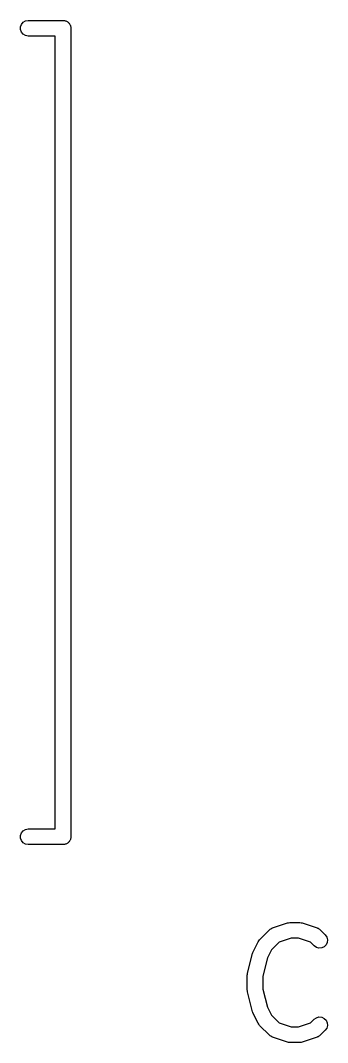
# Model space of a CAD drawing. Extents: x 76 to 223, y -93 to -41.
# Drawn here: x 196.17 to 199.11, y -88.35 to -78.55 of the extents above; entities that cross this region are included whole.
import ezdxf

# ---------------------------------------------------------------- set-up
doc = ezdxf.new("R2010")
doc.units = 0
doc.header["$MEASUREMENT"] = 0
doc.layers.add('BLACK', color=7, linetype='CONTINUOUS')

msp = doc.modelspace()

# ---------------------------------------------------------------- linework, layer by layer
at = {"layer": 'Black'}
for p, q in [((196.175, -78.5875), (196.192, -78.5675)), ((196.192, -78.5675), (196.214, -78.5545)), ((196.214, -78.5545), (196.24, -78.55)), ((196.24, -78.55), (196.575, -78.55)), ((196.575, -78.55), (196.581, -78.5511)), ((196.581, -78.5511), (196.588, -78.5511)), ((196.588, -78.5511), (196.594, -78.5534)), ((196.594, -78.5534), (196.601, -78.5545)), ((196.601, -78.5545), (196.606, -78.5578)), ((196.606, -78.5578), (196.612, -78.56)), ((196.612, -78.56), (196.618, -78.5643)), ((196.618, -78.5643), (196.623, -78.5675)), ((196.623, -78.5675), (196.627, -78.5726)), ((196.627, -78.5726), (196.632, -78.5768)), ((196.632, -78.5768), (196.636, -78.5825)), ((196.166, -78.612), (196.175, -78.5875)), ((196.166, -78.638), (196.166, -78.612)), ((196.175, -78.6625), (196.166, -78.638)), ((196.192, -78.6825), (196.175, -78.6625)), ((196.636, -78.5825), (196.64, -78.5875)), ((196.64, -78.5875), (196.642, -78.5937)), ((196.642, -78.5937), (196.645, -78.5993)), ((196.645, -78.5993), (196.647, -78.6058)), ((196.647, -78.6058), (196.649, -78.612)), ((196.649, -78.612), (196.649, -78.6185)), ((196.649, -78.6185), (196.65, -78.625)), ((196.65, -78.625), (196.65, -86.375)), ((196.214, -78.6955), (196.192, -78.6825)), ((196.24, -78.7), (196.214, -78.6955)), ((196.5, -78.7), (196.24, -78.7)), ((196.5, -86.3), (196.5, -78.7)), ((196.175, -86.3375), (196.192, -86.3175)), ((196.192, -86.3175), (196.214, -86.3045)), ((196.214, -86.3045), (196.24, -86.3)), ((196.24, -86.3), (196.5, -86.3)), ((196.166, -86.362), (196.175, -86.3375)), ((196.166, -86.388), (196.166, -86.362)), ((196.175, -86.4125), (196.166, -86.388)), ((196.192, -86.4325), (196.175, -86.4125)), ((196.64, -86.4125), (196.636, -86.4175)), ((196.642, -86.4063), (196.64, -86.4125)), ((196.645, -86.4007), (196.642, -86.4063)), ((196.647, -86.3942), (196.645, -86.4007)), ((196.649, -86.388), (196.647, -86.3942)), ((196.65, -86.375), (196.649, -86.3815)), ((196.649, -86.3815), (196.649, -86.388)), ((196.214, -86.4455), (196.192, -86.4325)), ((196.24, -86.45), (196.214, -86.4455)), ((196.575, -86.45), (196.24, -86.45)), ((196.581, -86.4489), (196.575, -86.45)), ((196.588, -86.4489), (196.581, -86.4489)), ((196.594, -86.4466), (196.588, -86.4489)), ((196.601, -86.4455), (196.594, -86.4466)), ((196.606, -86.4422), (196.601, -86.4455)), ((196.612, -86.44), (196.606, -86.4422)), ((196.618, -86.4357), (196.612, -86.44)), ((196.623, -86.4325), (196.618, -86.4357)), ((196.627, -86.4274), (196.623, -86.4325)), ((196.632, -86.4232), (196.627, -86.4274)), ((196.636, -86.4175), (196.632, -86.4232)), ((198.723, -87.2017), (198.735, -87.2)), ((198.735, -87.2), (198.747, -87.1979)), ((198.747, -87.1979), (198.842, -87.1979)), ((198.842, -87.1979), (198.854, -87.2)), ((198.854, -87.2), (198.866, -87.2017)), ((198.456, -87.3627), (198.551, -87.2675)), ((198.551, -87.2675), (198.555, -87.265)), ((198.555, -87.265), (198.558, -87.2618)), ((198.558, -87.2618), (198.565, -87.2576)), ((198.565, -87.2576), (198.573, -87.2525)), ((198.573, -87.2525), (198.577, -87.2514)), ((198.577, -87.2514), (198.581, -87.2493)), ((198.581, -87.2493), (198.723, -87.2017)), ((198.866, -87.2017), (199.009, -87.2493)), ((199.009, -87.2493), (199.013, -87.2514)), ((199.013, -87.2514), (199.017, -87.2525)), ((199.017, -87.2525), (199.024, -87.2576)), ((199.024, -87.2576), (199.032, -87.2618)), ((199.032, -87.2618), (199.035, -87.265)), ((199.035, -87.265), (199.038, -87.2675)), ((199.038, -87.2675), (199.086, -87.3151)), ((198.394, -87.4774), (198.442, -87.3822)), ((198.442, -87.3822), (198.449, -87.3725)), ((198.449, -87.3725), (198.456, -87.3627)), ((198.645, -87.3861), (198.571, -87.4602)), ((198.759, -87.3479), (198.645, -87.3861)), ((198.83, -87.3479), (198.759, -87.3479)), ((198.945, -87.3861), (198.83, -87.3479)), ((198.98, -87.4212), (198.945, -87.3861)), ((199.086, -87.3151), (199.101, -87.3364)), ((199.105, -87.3875), (199.094, -87.4111)), ((199.101, -87.3364), (199.108, -87.3616)), ((199.108, -87.3616), (199.105, -87.3875)), ((198.341, -87.6833), (198.389, -87.4928)), ((198.389, -87.4928), (198.392, -87.4853)), ((198.392, -87.4853), (198.394, -87.4774)), ((198.571, -87.4602), (198.532, -87.5372)), ((199.001, -87.4361), (198.98, -87.4212)), ((199.026, -87.4428), (199.001, -87.4361)), ((199.052, -87.4406), (199.026, -87.4428)), ((199.076, -87.4296), (199.052, -87.4406)), ((199.094, -87.4111), (199.076, -87.4296)), ((198.532, -87.5372), (198.489, -87.7107)), ((198.34, -87.6924), (198.341, -87.6833)), ((198.339, -87.7015), (198.34, -87.6924)), ((198.339, -87.8443), (198.339, -87.7015)), ((198.489, -87.7107), (198.489, -87.8351)), ((198.34, -87.8533), (198.339, -87.8443)), ((198.341, -87.8625), (198.34, -87.8533)), ((198.389, -88.053), (198.341, -87.8625)), ((198.489, -87.8351), (198.532, -88.0086)), ((198.392, -88.0605), (198.389, -88.053)), ((198.394, -88.0683), (198.392, -88.0605)), ((198.442, -88.1636), (198.394, -88.0683)), ((198.532, -88.0086), (198.571, -88.0856)), ((198.449, -88.1732), (198.442, -88.1636)), ((198.456, -88.1831), (198.449, -88.1732)), ((198.571, -88.0856), (198.645, -88.1597)), ((198.645, -88.1597), (198.759, -88.1979)), ((198.83, -88.1979), (198.945, -88.1597)), ((198.945, -88.1597), (198.98, -88.1246)), ((198.98, -88.1246), (199.001, -88.1097)), ((199.001, -88.1097), (199.026, -88.1029)), ((199.026, -88.1029), (199.052, -88.1052)), ((199.052, -88.1052), (199.076, -88.1162)), ((199.076, -88.1162), (199.094, -88.1346)), ((199.094, -88.1346), (199.105, -88.1582)), ((199.105, -88.1582), (199.108, -88.1842)), ((198.551, -88.2783), (198.456, -88.1831)), ((198.555, -88.2808), (198.551, -88.2783)), ((198.759, -88.1979), (198.83, -88.1979)), ((199.038, -88.2783), (199.035, -88.2808)), ((199.086, -88.2307), (199.038, -88.2783)), ((199.101, -88.2093), (199.086, -88.2307)), ((199.108, -88.1842), (199.101, -88.2093)), ((198.558, -88.284), (198.555, -88.2808)), ((198.565, -88.2882), (198.558, -88.284)), ((198.573, -88.2932), (198.565, -88.2882)), ((198.577, -88.2944), (198.573, -88.2932)), ((198.581, -88.2964), (198.577, -88.2944)), ((198.723, -88.344), (198.581, -88.2964)), ((198.735, -88.3458), (198.723, -88.344)), ((198.747, -88.3479), (198.735, -88.3458)), ((198.842, -88.3479), (198.747, -88.3479)), ((198.854, -88.3458), (198.842, -88.3479)), ((198.866, -88.344), (198.854, -88.3458)), ((199.009, -88.2964), (198.866, -88.344)), ((199.013, -88.2944), (199.009, -88.2964)), ((199.017, -88.2932), (199.013, -88.2944)), ((199.024, -88.2882), (199.017, -88.2932)), ((199.032, -88.284), (199.024, -88.2882)), ((199.035, -88.2808), (199.032, -88.284))]:
    msp.add_line(p, q, dxfattribs=at)

doc.saveas('drawing.dxf')
